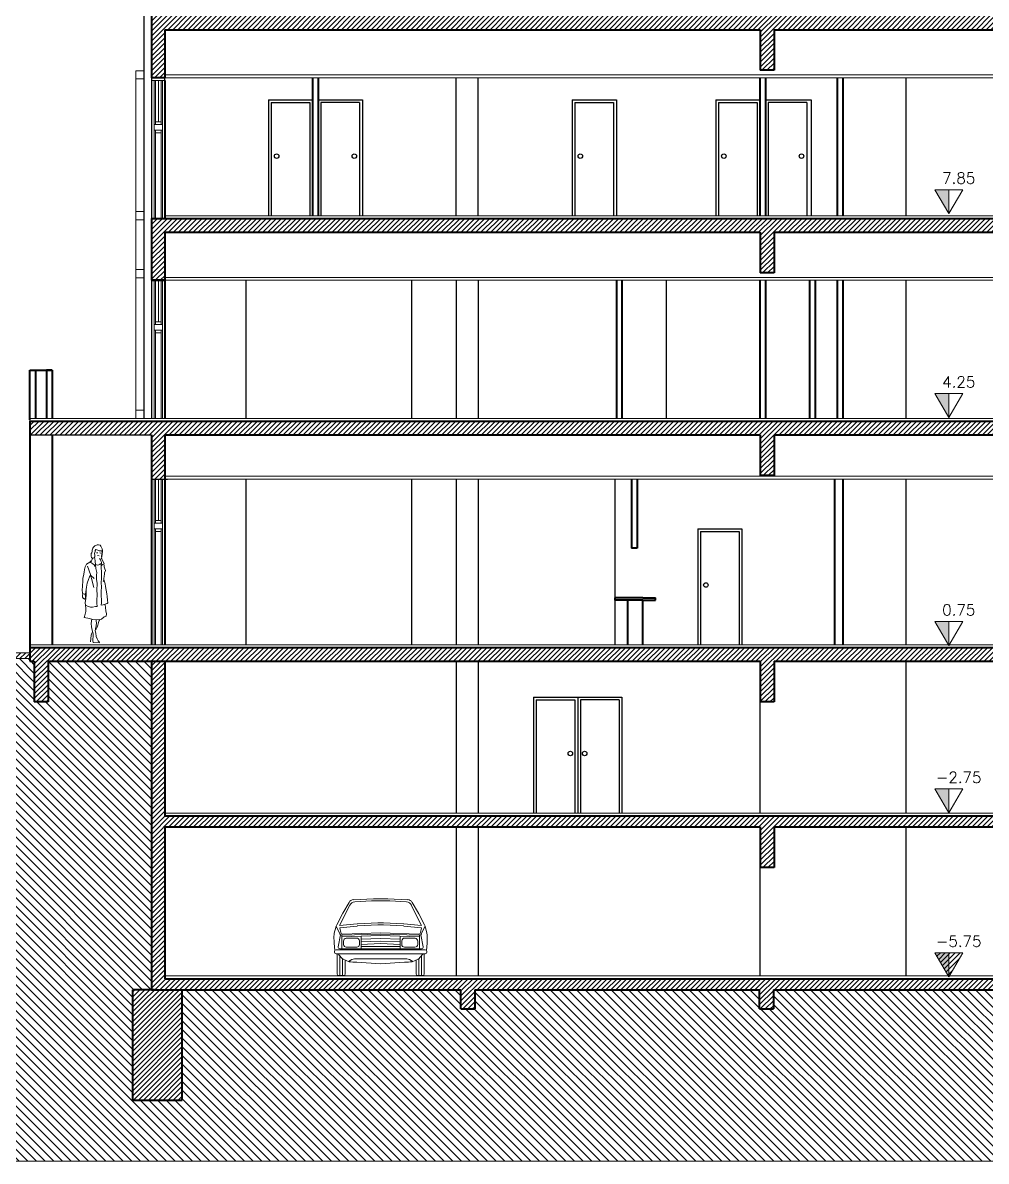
# Model space of a CAD drawing. Extents: x 1018 to 1352, y -109 to 184.
# Drawn here: x 1032.95 to 1050.4, y -106.26 to -85.64 of the extents above; entities that cross this region are included whole.
import ezdxf

# ---------------------------------------------------------------- set-up
doc = ezdxf.new("R2010")
doc.units = 0
doc.header["$LTSCALE"] = 0.5
doc.layers.get('0').update_dxf_attribs({"linetype": 'CONTINUOUS'})
doc.layers.get('Defpoints').update_dxf_attribs({"linetype": 'CONTINUOUS'})
for name, color, linetype, lineweight in [('Acotaciones', 9, 'CONTINUOUS', 9), ('Carpintería', 55, 'CONTINUOUS', 20), ('Detalles .05', 243, 'CONTINUOUS', 5), ('Detalles 01', 8, 'CONTINUOUS', 9), ('Muros corte', 7, 'CONTINUOUS', 40), ('Muros vista', 253, 'CONTINUOUS', 25), ('Pisos', 252, 'CONTINUOUS', 18), ('Punta 01', 6, 'CONTINUOUS', 9), ('Punta 015', 64, 'CONTINUOUS', 13), ('Punta 02', 11, 'CONTINUOUS', 20), ('Punta 03', 171, 'CONTINUOUS', 30), ('Tratamiento pisos', 251, 'CONTINUOUS', 9), ('Vidrios', 147, 'CONTINUOUS', 13)]:
    doc.layers.add(name, color=color, linetype=linetype, lineweight=lineweight)
doc.styles.add('Texto 2 mm', font='simplex.shx', dxfattribs={"height": 0.2})
pattern_1 = [(45, (1205.456305, -121.36263), (-0.04490128, 0.04490128), [])]

# ---------------------------------------------------------------- blocks, each defined once
blk = doc.blocks.new('R18 frente')
at = {"extrusion": (-1.22406e-16, 0, -1)}
for p, q in [((-0.556, 1.277), (-0.742, 0.908)), ((-0.687, 1.129), (-0.572, 1.327)), ((-0.127, 1.393), (-0.49, 1.376)), ((-0.166, 1.356), (-0.469, 1.339)), ((0, 1.356), (-0.166, 1.356)), ((0, 1.393), (-0.123, 1.393)), ((0, 1.393), (0.123, 1.393)), ((0, 1.356), (0.166, 1.356)), ((0.127, 1.393), (0.49, 1.376)), ((0.166, 1.356), (0.469, 1.339)), ((0.556, 1.277), (0.742, 0.908)), ((0.687, 1.129), (0.572, 1.327)), ((-0.69, 1.122), (-0.794, 0.922)), ((0.69, 1.122), (0.794, 0.922)), ((-0.839, 0.769), (-0.813, 0.873)), ((-0.805, 0.895), (-0.737, 0.755)), ((-0.742, 0.908), (-0.423, 0.936)), ((-0.739, 0.869), (-0.423, 0.899)), ((-0.739, 0.869), (-0.72, 0.779)), ((-0.417, 0.937), (-0.05, 0.956)), ((-0.417, 0.9), (-0.05, 0.919)), ((0.417, 0.937), (0.05, 0.956)), ((0.417, 0.9), (0.05, 0.919)), ((0.742, 0.908), (0.423, 0.936)), ((0.739, 0.869), (0.423, 0.899)), ((0.739, 0.869), (0.72, 0.779)), ((0.805, 0.895), (0.737, 0.755)), ((0.839, 0.769), (0.813, 0.873)), ((-0.841, 0.595), (-0.845, 0.714)), ((-0.728, 0.739), (-0.769, 0.522)), ((-0.707, 0.731), (0, 0.75)), ((-0.702, 0.731), (-0.702, 0.486)), ((-0.702, 0.704), (0, 0.725)), ((-0.689, 0.751), (0, 0.775)), ((-0.672, 0.626), (-0.672, 0.566)), ((-0.623, 0.676), (-0.435, 0.681)), ((-0.384, 0.632), (-0.383, 0.567)), ((-0.355, 0.713), (-0.352, 0.486)), ((-0.351, 0.66), (0, 0.675)), ((-0.351, 0.611), (0, 0.625)), ((0.689, 0.751), (0, 0.775)), ((0.707, 0.731), (0, 0.75)), ((0.702, 0.704), (0, 0.725)), ((0.351, 0.66), (0, 0.675)), ((0.351, 0.611), (0, 0.625)), ((0.355, 0.713), (0.352, 0.486)), ((0.384, 0.632), (0.383, 0.567)), ((0.623, 0.676), (0.435, 0.681)), ((0.672, 0.626), (0.672, 0.566)), ((0.702, 0.731), (0.702, 0.486)), ((0.728, 0.739), (0.769, 0.522)), ((0.841, 0.595), (0.845, 0.714)), ((-0.832, 0.457), (-0.841, 0.588)), ((-0.837, 0.44), (-0.837, 0.426)), ((0, 0.47), (-0.807, 0.47)), ((-0.739, 0.486), (0, 0.486)), ((-0.622, 0.516), (-0.433, 0.516)), ((-0.351, 0.566), (0, 0.58)), ((-0.351, 0.528), (0, 0.528)), ((0.351, 0.566), (0, 0.58)), ((0.351, 0.528), (0, 0.528)), ((0.739, 0.486), (0, 0.486)), ((0, 0.47), (0.807, 0.47)), ((0.622, 0.516), (0.433, 0.516)), ((0.832, 0.457), (0.841, 0.588)), ((0.837, 0.44), (0.837, 0.426)), ((-0.807, 0.396), (0, 0.396)), ((-0.789, 0.396), (-0.789, 0.03)), ((-0.771, 0.396), (-0.713, 0.327)), ((-0.739, 0.358), (-0.739, 0)), ((-0.691, 0), (-0.691, 0.307)), ((-0.678, 0.3), (-0.572, 0.251)), ((-0.641, 0.03), (-0.641, 0.283)), ((-0.584, 0.257), (-0.524, 0.292)), ((-0.474, 0.305), (0, 0.305)), ((-0.431, 0.242), (0, 0.216)), ((0.807, 0.396), (0, 0.396)), ((0.474, 0.305), (0, 0.305)), ((0.431, 0.242), (0, 0.216)), ((0.584, 0.257), (0.524, 0.292)), ((0.678, 0.3), (0.572, 0.251)), ((0.641, 0.03), (0.641, 0.283)), ((0.691, 0), (0.691, 0.307)), ((0.771, 0.396), (0.713, 0.327)), ((0.739, 0.358), (0.739, 0)), ((0.789, 0.396), (0.789, 0.03)), ((-0.759, 0), (-0.671, 0)), ((0.759, 0), (0.671, 0))]:
    blk.add_line(p, q, dxfattribs=at)
for centre, radius, start, end in [((0.485, 1.277), 0.1, 30.1596, 87.3956), ((0.464, 1.239), 0.1, 22.3667, 86.8181), ((-0.123, 1.293), 0.1, 90, 92.6044), ((-0.464, 1.239), 0.1, 93.1819, 157.6333), ((-0.485, 1.277), 0.1, 92.6044, 149.8404), ((0.597, 1.084), 0.1, 22.1365, 26.5484), ((-0.597, 1.084), 0.1, 153.4516, 157.8635), ((0.619, 0.825), 0.2, 13.8944, 29.087), ((0.407, 0.838), 0.1, 80.6589, 84.09), ((0.407, 0.801), 0.1, 80.6589, 84.09), ((0, -0.043), 1, 87.1222, 92.8778), ((0, -0.08), 1, 87.1222, 92.8778), ((-0.407, 0.838), 0.1, 95.91, 99.3411), ((-0.407, 0.801), 0.1, 95.91, 99.3411), ((-0.619, 0.825), 0.2, 150.913, 166.1056), ((0.645, 0.721), 0.2, 358.0197, 13.8944), ((0.708, 0.761), 0.03, 268.6019, 347.4793), ((0.69, 0.781), 0.03, 268.1995, 355.9171), ((0.622, 0.626), 0.05, 0, 88.4716), ((0.434, 0.631), 0.05, 88.4716, 179.1531), ((-0.434, 0.631), 0.05, 0.8469, 91.5284), ((-0.622, 0.626), 0.05, 91.5284, 180), ((-0.69, 0.781), 0.03, 184.0829, 271.8005), ((-0.708, 0.761), 0.03, 192.5207, 271.3981), ((-0.645, 0.721), 0.2, 166.1056, 181.9803), ((0.641, 0.602), 0.2, 356.1021, 358.0197), ((0.641, 0.602), 0.2, 356.1021, 358.0197), ((0.807, 0.44), 0.03, 0, 90), ((0.807, 0.426), 0.03, 270, 0), ((0.739, 0.516), 0.03, 270, 10.7319), ((0.622, 0.566), 0.05, 270, 0), ((0.433, 0.566), 0.05, 179.1531, 270), ((-0.433, 0.566), 0.05, 270, 0.8469), ((-0.622, 0.566), 0.05, 180, 270), ((-0.739, 0.516), 0.03, 169.2681, 270), ((-0.807, 0.44), 0.03, 90, 180), ((-0.807, 0.426), 0.03, 180, 270), ((-0.641, 0.602), 0.2, 181.9803, 183.8979), ((-0.641, 0.602), 0.2, 181.9803, 183.8979), ((0.636, 0.391), 0.1, 294.5816, 320.2132), ((0.413, 1.643), 1.401, 270.7555, 276.5161), ((0.474, 0.205), 0.1, 59.9158, 90), ((-0.413, 1.643), 1.401, 263.4839, 269.2445), ((-0.474, 0.205), 0.1, 90, 120.0842), ((-0.636, 0.391), 0.1, 219.7868, 245.4184), ((0.759, 0.03), 0.03, 270, 0), ((0.671, 0.03), 0.03, 180, 270), ((-0.671, 0.03), 0.03, 270, 0), ((-0.759, 0.03), 0.03, 180, 270)]:
    blk.add_arc(centre, radius, start, end, dxfattribs=at)

msp = doc.modelspace()

# ---------------------------------------------------------------- hatches: boundary and pattern name
at = {"layer": 'Detalles 01', "ltscale": 0.02}
h = msp.add_hatch(dxfattribs=at)
h.set_pattern_fill('ANSI31', color=256, scale=0.02, style=0)
h.set_pattern_definition(pattern_1)
h.paths.add_polyline_path([(1052.29, -74.758), (1057.41, -74.758), (1057.41, -75.493), (1057.66, -75.493), (1057.66, -74.758), (1062.995, -74.758), (1062.995, -75.493), (1063.245, -75.493), (1063.245, -74.758), (1068.635, -74.758), (1068.635, -75.628), (1068.875, -75.628), (1068.875, -74.508), (1040.722, -74.508), (1040.722, -75.628), (1040.972, -75.628), (1040.972, -74.758), (1046.311, -74.758), (1046.311, -75.493), (1046.561, -75.493), (1046.561, -74.758), (1052.04, -74.758), (1052.04, -75.493), (1052.29, -75.493)])
h.paths.add_polyline_path([(1052.04, -79.163), (1052.29, -79.163), (1052.29, -78.428), (1057.41, -78.428), (1057.41, -79.163), (1057.66, -79.163), (1057.66, -78.428), (1062.995, -78.428), (1062.995, -79.163), (1063.245, -79.163), (1063.245, -78.428), (1068.635, -78.428), (1068.635, -79.298), (1068.875, -79.298), (1068.875, -78.178), (1040.722, -78.178), (1040.722, -79.298), (1040.972, -79.298), (1040.972, -78.428), (1046.311, -78.428), (1046.311, -79.163), (1046.561, -79.163), (1046.561, -78.428), (1052.04, -78.428)])
h.paths.add_polyline_path([(1052.29, -82.098), (1057.41, -82.098), (1057.41, -82.833), (1057.66, -82.833), (1057.66, -82.098), (1062.995, -82.098), (1062.995, -82.833), (1063.245, -82.833), (1063.245, -82.098), (1068.635, -82.098), (1068.635, -82.968), (1068.875, -82.968), (1068.875, -81.848), (1040.722, -81.848), (1040.722, -82.968), (1040.962, -82.968), (1040.962, -82.098), (1046.311, -82.098), (1046.311, -82.833), (1046.561, -82.833), (1046.561, -82.098), (1052.04, -82.098), (1052.04, -82.833), (1052.29, -82.833)])
h.paths.add_polyline_path([(1052.04, -86.503), (1052.29, -86.503), (1052.29, -85.768), (1057.41, -85.768), (1057.41, -86.503), (1057.66, -86.503), (1057.66, -85.768), (1062.995, -85.768), (1062.995, -86.503), (1063.245, -86.503), (1063.245, -85.768), (1068.635, -85.768), (1068.635, -86.638), (1068.875, -86.638), (1068.875, -85.518), (1035.285, -85.518), (1035.285, -86.638), (1035.525, -86.638), (1035.525, -85.768), (1046.311, -85.768), (1046.311, -86.503), (1046.561, -86.503), (1046.561, -85.768), (1052.04, -85.768)])
h.paths.add_polyline_path([(1052.29, -89.438), (1057.41, -89.438), (1057.41, -90.173), (1057.66, -90.173), (1057.66, -89.438), (1062.995, -89.438), (1062.995, -90.173), (1063.245, -90.173), (1063.245, -89.438), (1068.635, -89.438), (1068.635, -90.308), (1068.875, -90.308), (1068.875, -89.188), (1035.285, -89.188), (1035.285, -90.308), (1035.525, -90.308), (1035.525, -89.438), (1046.311, -89.438), (1046.311, -90.173), (1046.561, -90.173), (1046.561, -89.438), (1052.04, -89.438), (1052.04, -90.173), (1052.29, -90.173)])
h = msp.add_hatch(dxfattribs=at)
h.set_pattern_fill('ANSI31', color=256, scale=0.02, style=0)
h.set_pattern_definition(pattern_1)
h.paths.add_polyline_path([(1052.29, -93.108), (1057.41, -93.108), (1057.41, -93.843), (1057.66, -93.843), (1057.66, -93.108), (1062.995, -93.108), (1062.995, -93.843), (1063.245, -93.843), (1063.245, -93.108), (1068.635, -93.108), (1068.635, -93.908), (1068.875, -93.908), (1068.875, -92.858), (1033.085, -92.858), (1033.085, -93.108), (1035.285, -93.108), (1035.285, -93.908), (1035.525, -93.908), (1035.525, -93.108), (1046.311, -93.108), (1046.311, -93.843), (1046.561, -93.843), (1046.561, -93.108), (1052.04, -93.108), (1052.04, -93.843), (1052.29, -93.843)])
h = msp.add_hatch(dxfattribs=at)
h.set_pattern_fill('ANSI31', color=256, scale=0.02, style=0)
h.set_pattern_definition(pattern_1)
h.paths.add_polyline_path([(1074.005, -96.47), (1073.905, -96.47), (1073.905, -96.958), (1033.085, -96.958), (1033.085, -97.208), (1033.164, -97.208), (1033.164, -97.943), (1033.414, -97.943), (1033.414, -97.208), (1046.311, -97.208), (1046.311, -97.943), (1046.561, -97.943), (1046.561, -97.208), (1052.04, -97.208), (1052.04, -97.943), (1052.29, -97.943), (1052.29, -97.208), (1057.405, -97.208), (1057.405, -97.943), (1057.66, -97.943), (1057.66, -97.208), (1062.995, -97.208), (1062.995, -97.943), (1063.245, -97.943), (1063.245, -97.208), (1074.005, -97.208)])
h.paths.add_polyline_path([(1075.005, -97.158), (1075.005, -92.858), (1074.805, -92.858), (1074.805, -96.958), (1074.605, -96.958), (1074.605, -96.47), (1074.505, -96.47), (1074.505, -97.208), (1074.755, -97.208), (1074.755, -100.008), (1035.525, -100.008), (1035.525, -97.208), (1035.285, -97.208), (1035.285, -103.158), (1040.891, -103.158), (1040.891, -103.507), (1041.141, -103.507), (1041.141, -103.158), (1046.3, -103.158), (1046.3, -103.507), (1046.55, -103.507), (1046.55, -103.158), (1052.188, -103.158), (1052.188, -103.507), (1052.438, -103.507), (1052.438, -103.158), (1057.487, -103.158), (1057.487, -103.507), (1057.737, -103.507), (1057.737, -103.158), (1063.088, -103.158), (1063.088, -103.507), (1063.338, -103.507), (1063.338, -103.158), (1068.637, -103.158), (1068.637, -103.507), (1068.887, -103.507), (1068.887, -103.158), (1075.005, -103.158)])
h.paths.add_polyline_path([(1052.04, -100.943), (1052.29, -100.943), (1052.29, -100.208), (1057.41, -100.208), (1057.41, -100.943), (1057.66, -100.943), (1057.66, -100.208), (1063.005, -100.208), (1063.005, -100.943), (1063.245, -100.943), (1063.245, -100.208), (1074.755, -100.208), (1074.755, -102.958), (1035.525, -102.958), (1035.525, -100.208), (1046.311, -100.208), (1046.311, -100.943), (1046.561, -100.943), (1046.561, -100.208), (1052.04, -100.208)], flags=16)
h.paths.add_polyline_path([(1049.727, -102.922), (1049.475, -102.49), (1049.979, -102.49)], flags=0)
h.paths.add_polyline_path([(1035.842, -103.158), (1035.342, -103.158), (1035.342, -103.158), (1034.942, -103.158), (1034.942, -105.158), (1035.842, -105.158)])
h.paths.add_polyline_path([(1075.005, -103.158), (1074.261, -103.158), (1074.261, -103.158), (1074.105, -103.158), (1074.105, -105.158), (1075.005, -105.158)])
h.paths.add_polyline_path([(1049.428, -102.13), (1050.385, -102.13), (1050.385, -102.43), (1049.428, -102.43)], flags=8)
h = msp.add_hatch(dxfattribs=at)
h.set_pattern_fill('ANSI31', color=256, scale=0.02, style=0)
h.set_pattern_definition(pattern_1)
h.paths.add_polyline_path([(1033.085, -97.058), (1028.193, -97.139), (1028.164, -97.24), (1033.085, -97.158)])
at = {"layer": 'Tratamiento pisos'}
h = msp.add_hatch(dxfattribs=at)
h.set_pattern_fill('ANSI31,_O', color=256, scale=0.035, angle=90)
h.set_pattern_definition([(135, (0, -6.09029), (-0.078577241, -0.078577241), [])])
h.paths.add_polyline_path([(1078.505, -106.265), (1078.505, -97.174), (1075.005, -97.174), (1075.005, -103.158), (1075.005, -105.158), (1074.105, -105.158), (1074.105, -103.158), (1073.861, -103.158), (1073.861, -103.158), (1068.887, -103.158), (1068.887, -103.507), (1068.637, -103.507), (1068.637, -103.158), (1068.471, -103.158), (1068.471, -103.158), (1068.071, -103.158), (1068.071, -103.158), (1063.338, -103.158), (1063.338, -103.507), (1063.088, -103.507), (1063.088, -103.158), (1057.737, -103.158), (1057.737, -103.507), (1057.487, -103.507), (1057.487, -103.158), (1057.332, -103.158), (1057.332, -103.158), (1056.932, -103.158), (1056.932, -103.158), (1052.438, -103.158), (1052.438, -103.507), (1052.188, -103.507), (1052.188, -103.158), (1046.55, -103.158), (1046.55, -103.507), (1046.3, -103.507), (1046.3, -103.158), (1041.141, -103.158), (1041.141, -103.507), (1040.891, -103.507), (1040.891, -103.158), (1035.842, -103.158), (1035.842, -105.158), (1034.942, -105.158), (1034.942, -103.158), (1035.285, -103.158), (1035.285, -97.208), (1033.414, -97.208), (1033.414, -97.943), (1033.164, -97.943), (1033.164, -97.208), (1033.085, -97.208), (1033.085, -97.158), (1028.164, -97.24), (1027.986, -97.848), (1027.486, -97.848), (1027.385, -97.358), (1027.285, -97.358), (1027.285, -97.158), (1027.085, -97.158), (1027.085, -97.357), (1022.367, -97.359), (1022.367, -106.265)])
at = {"layer": 'Vidrios', "linetype": 'Continuous'}
for points in [[(1049.727, -88.668), (1049.511, -88.668), (1049.475, -88.668), (1049.727, -89.1)], [(1049.727, -92.358), (1049.511, -92.358), (1049.475, -92.358), (1049.727, -92.79)], [(1049.727, -96.488), (1049.511, -96.488), (1049.475, -96.488), (1049.727, -96.92)], [(1049.727, -99.522), (1049.511, -99.522), (1049.475, -99.522), (1049.727, -99.954)], [(1049.727, -102.49), (1049.511, -102.49), (1049.475, -102.49), (1049.727, -102.922)]]:
    msp.add_hatch(color=256, dxfattribs=at).paths.add_polyline_path(points)

# ---------------------------------------------------------------- linework, layer by layer
at = {"layer": 'Acotaciones', "linetype": 'Continuous'}
for p, q in [((1049.475, -88.668), (1049.979, -88.668)), ((1049.727, -89.1), (1049.475, -88.668)), ((1049.727, -89.1), (1049.979, -88.668)), ((1049.727, -88.668), (1049.727, -89.1)), ((1049.475, -92.358), (1049.979, -92.358)), ((1049.727, -92.79), (1049.475, -92.358)), ((1049.727, -92.79), (1049.979, -92.358)), ((1049.727, -92.358), (1049.727, -92.79)), ((1049.475, -96.488), (1049.979, -96.488)), ((1049.727, -96.92), (1049.475, -96.488)), ((1049.727, -96.92), (1049.979, -96.488)), ((1049.727, -96.488), (1049.727, -96.92)), ((1049.475, -99.522), (1049.979, -99.522)), ((1049.727, -99.954), (1049.475, -99.522)), ((1049.727, -99.954), (1049.979, -99.522)), ((1049.727, -99.522), (1049.727, -99.954)), ((1049.475, -102.49), (1049.979, -102.49)), ((1049.727, -102.922), (1049.475, -102.49)), ((1049.727, -102.922), (1049.979, -102.49)), ((1049.727, -102.49), (1049.727, -102.922))]:
    msp.add_line(p, q, dxfattribs=at)
at = {"layer": 'Carpintería'}
for p, q in [((1035.005, -86.511), (1035.005, -92.811)), ((1035.154, -86.511), (1035.005, -86.511)), ((1035.155, -86.661), (1035.005, -86.661)), ((1035.155, -86.611), (1035.155, -89.111)), ((1035.36, -86.688), (1035.36, -87.488)), ((1035.41, -86.688), (1035.41, -87.438)), ((1035.46, -86.688), (1035.46, -87.488)), ((1035.335, -87.488), (1035.335, -87.588)), ((1035.335, -87.488), (1035.485, -87.488)), ((1035.335, -87.588), (1035.485, -87.588)), ((1035.36, -87.438), (1035.46, -87.438)), ((1035.36, -87.588), (1035.36, -89.188)), ((1035.36, -87.638), (1035.46, -87.638)), ((1035.46, -87.588), (1035.46, -89.188)), ((1035.485, -87.488), (1035.485, -87.588)), ((1035.005, -89.061), (1035.155, -89.061)), ((1035.005, -89.211), (1035.154, -89.211)), ((1035.154, -90.111), (1035.005, -90.111)), ((1035.155, -90.261), (1035.005, -90.261)), ((1035.155, -90.211), (1035.155, -92.711)), ((1035.36, -90.308), (1035.36, -91.108)), ((1035.41, -90.308), (1035.41, -91.058)), ((1035.46, -90.308), (1035.46, -91.108)), ((1035.335, -91.108), (1035.335, -91.208)), ((1035.335, -91.108), (1035.485, -91.108)), ((1035.36, -91.058), (1035.46, -91.058)), ((1035.485, -91.108), (1035.485, -91.208)), ((1035.335, -91.208), (1035.485, -91.208)), ((1035.36, -91.208), (1035.36, -92.808)), ((1035.36, -91.258), (1035.46, -91.258)), ((1035.46, -91.208), (1035.46, -92.808)), ((1035.005, -92.661), (1035.155, -92.661)), ((1035.005, -92.811), (1035.13, -92.811)), ((1035.36, -93.908), (1035.36, -94.708)), ((1035.41, -93.908), (1035.41, -94.658)), ((1035.46, -93.908), (1035.46, -94.708)), ((1035.335, -94.708), (1035.335, -94.808)), ((1035.335, -94.708), (1035.485, -94.708)), ((1035.335, -94.808), (1035.485, -94.808)), ((1035.36, -94.658), (1035.46, -94.658)), ((1035.36, -94.808), (1035.36, -96.908)), ((1035.36, -94.858), (1035.46, -94.858)), ((1035.46, -94.808), (1035.46, -96.908)), ((1035.485, -94.708), (1035.485, -94.808))]:
    msp.add_line(p, q, dxfattribs=at)
at = {"layer": 'Defpoints', "ltscale": 0.02}
for p, q in [((1033.085, -93.108), (1035.285, -93.108)), ((1035.285, -93.908), (1035.575, -93.908))]:
    msp.add_line(p, q, dxfattribs=at)
at = {"layer": 'Detalles .05'}
for p, q in [((1035.335, -86.688), (1035.335, -87.488)), ((1035.485, -86.688), (1035.485, -87.488)), ((1035.335, -87.588), (1035.335, -89.188)), ((1035.485, -87.588), (1035.485, -89.188)), ((1035.335, -90.308), (1035.335, -91.108)), ((1035.485, -90.308), (1035.485, -91.108)), ((1035.335, -91.208), (1035.335, -92.808)), ((1035.485, -91.208), (1035.485, -92.808)), ((1035.335, -93.908), (1035.335, -94.708)), ((1035.485, -93.908), (1035.485, -94.708)), ((1035.335, -94.808), (1035.335, -96.908)), ((1035.485, -94.808), (1035.485, -96.908))]:
    msp.add_line(p, q, dxfattribs=at)
at = {"layer": 'Muros corte', "ltscale": 0.02}
for p, q in [((1035.285, -85.518), (1035.285, -86.638)), ((1035.525, -85.768), (1046.311, -85.768)), ((1035.525, -85.768), (1035.525, -86.638)), ((1046.311, -85.768), (1046.311, -86.503)), ((1046.561, -85.768), (1046.561, -86.503)), ((1046.561, -85.768), (1052.04, -85.768)), ((1046.561, -86.503), (1046.311, -86.503)), ((1035.525, -86.638), (1035.285, -86.638)), ((1038.205, -86.638), (1038.205, -89.138)), ((1038.305, -86.638), (1038.305, -89.138)), ((1046.305, -86.638), (1046.305, -89.138)), ((1046.405, -86.638), (1046.405, -89.138)), ((1047.705, -86.638), (1047.705, -89.138)), ((1047.805, -86.638), (1047.805, -89.138)), ((1035.285, -89.188), (1068.875, -89.188)), ((1035.285, -89.188), (1035.285, -90.308)), ((1035.285, -89.188), (1035.535, -89.188)), ((1035.525, -89.438), (1046.311, -89.438)), ((1035.525, -89.438), (1035.525, -90.308)), ((1046.311, -89.438), (1046.311, -90.173)), ((1046.561, -89.438), (1046.561, -90.173)), ((1046.561, -89.438), (1052.04, -89.438)), ((1035.525, -90.308), (1035.285, -90.308)), ((1035.285, -90.308), (1035.525, -90.308)), ((1043.705, -90.308), (1043.705, -92.808)), ((1043.805, -90.308), (1043.805, -92.808)), ((1046.305, -90.308), (1046.305, -92.808)), ((1046.561, -90.173), (1046.311, -90.173)), ((1046.405, -90.308), (1046.405, -92.808)), ((1047.205, -90.308), (1047.205, -92.808)), ((1047.305, -90.308), (1047.305, -92.808)), ((1047.705, -90.308), (1047.705, -92.808)), ((1047.805, -90.308), (1047.805, -92.808)), ((1033.085, -92.833), (1033.085, -91.933)), ((1033.085, -91.933), (1033.485, -91.933)), ((1033.085, -91.933), (1033.185, -91.933)), ((1033.185, -91.933), (1033.185, -92.808)), ((1033.485, -91.933), (1033.385, -91.933)), ((1033.385, -91.933), (1033.385, -92.808)), ((1033.485, -91.933), (1033.485, -92.808)), ((1033.085, -92.858), (1068.875, -92.858)), ((1033.085, -92.858), (1033.085, -97.208)), ((1033.485, -93.108), (1033.485, -96.908)), ((1035.285, -93.108), (1035.285, -96.908)), ((1035.525, -93.108), (1046.311, -93.108)), ((1035.525, -93.108), (1035.525, -96.908)), ((1046.311, -93.108), (1046.311, -93.843)), ((1046.561, -93.108), (1046.561, -93.843)), ((1046.561, -93.108), (1052.04, -93.108)), ((1043.98, -93.908), (1043.98, -95.162)), ((1044.08, -93.908), (1044.08, -95.162)), ((1046.561, -93.843), (1046.311, -93.843)), ((1047.655, -93.908), (1047.655, -96.908)), ((1047.805, -93.908), (1047.805, -96.908)), ((1044.08, -95.162), (1043.98, -95.162)), ((1044.048, -95.162), (1043.98, -95.162)), ((1043.908, -96.062), (1043.68, -96.062)), ((1043.68, -96.062), (1043.68, -96.102)), ((1044.187, -96.062), (1043.908, -96.062)), ((1044.187, -96.062), (1044.415, -96.062)), ((1044.415, -96.102), (1044.415, -96.062)), ((1043.908, -96.102), (1043.68, -96.102)), ((1044.187, -96.102), (1043.908, -96.102)), ((1043.908, -96.102), (1043.908, -96.908)), ((1044.187, -96.902), (1044.187, -96.102)), ((1044.187, -96.102), (1044.415, -96.102)), ((1033.085, -96.958), (1073.905, -96.958)), ((1033.085, -97.208), (1033.164, -97.208)), ((1033.164, -97.208), (1033.164, -97.943)), ((1033.414, -97.208), (1033.414, -97.943)), ((1033.414, -97.208), (1046.311, -97.208)), ((1035.285, -97.208), (1035.285, -103.158)), ((1035.525, -97.208), (1035.525, -100.008)), ((1046.311, -97.208), (1046.311, -97.943)), ((1046.561, -97.208), (1046.561, -97.943)), ((1046.561, -97.208), (1052.04, -97.208)), ((1033.414, -97.943), (1033.164, -97.943)), ((1046.561, -97.943), (1046.311, -97.943)), ((1035.525, -100.008), (1074.755, -100.008)), ((1035.525, -100.208), (1046.311, -100.208)), ((1035.525, -100.208), (1035.525, -102.958)), ((1046.311, -100.208), (1046.311, -100.943)), ((1046.561, -100.208), (1046.561, -100.943)), ((1046.561, -100.208), (1052.04, -100.208)), ((1046.561, -100.943), (1046.311, -100.943)), ((1035.525, -102.958), (1074.755, -102.958)), ((1035.285, -103.158), (1040.891, -103.158)), ((1040.891, -103.507), (1040.891, -103.157)), ((1041.141, -103.157), (1041.141, -103.507)), ((1041.141, -103.158), (1046.3, -103.158)), ((1046.3, -103.507), (1046.3, -103.157)), ((1046.55, -103.157), (1046.55, -103.507)), ((1046.55, -103.158), (1052.188, -103.158)), ((1040.891, -103.507), (1041.141, -103.507)), ((1046.3, -103.507), (1046.55, -103.507))]:
    msp.add_line(p, q, dxfattribs=at)
at = {"layer": 'Muros corte'}
for p, q in [((1034.942, -103.158), (1034.942, -105.158)), ((1035.342, -103.158), (1034.942, -103.158)), ((1035.842, -105.158), (1035.842, -103.158)), ((1034.942, -105.158), (1035.842, -105.158))]:
    msp.add_line(p, q, dxfattribs=at)
at = {"layer": 'Muros vista', "ltscale": 0.02}
for p, q in [((1035.154, -92.808), (1035.154, -84.618)), ((1035.525, -89.188), (1035.525, -86.588)), ((1035.285, -86.638), (1035.285, -89.188)), ((1040.805, -89.138), (1040.805, -86.638)), ((1041.205, -89.138), (1041.205, -86.638)), ((1048.945, -86.638), (1048.945, -89.138)), ((1037.405, -87.038), (1037.405, -89.138)), ((1037.405, -87.038), (1038.205, -87.038)), ((1037.455, -87.088), (1037.455, -89.138)), ((1037.455, -87.088), (1038.155, -87.088)), ((1038.155, -87.088), (1038.155, -89.138)), ((1038.305, -87.038), (1039.105, -87.038)), ((1039.055, -87.088), (1038.355, -87.088)), ((1038.355, -87.088), (1038.355, -89.138)), ((1039.055, -87.088), (1039.055, -89.138)), ((1039.105, -87.038), (1039.105, -89.138)), ((1042.905, -87.038), (1042.905, -89.138)), ((1042.905, -87.038), (1043.705, -87.038)), ((1042.955, -87.088), (1042.955, -89.138)), ((1042.955, -87.088), (1043.655, -87.088)), ((1043.655, -87.088), (1043.655, -89.138)), ((1043.705, -87.038), (1043.705, -89.138)), ((1045.505, -87.038), (1045.505, -89.138)), ((1045.505, -87.038), (1046.305, -87.038)), ((1045.555, -87.088), (1045.555, -89.138)), ((1045.555, -87.088), (1046.255, -87.088)), ((1046.255, -87.088), (1046.255, -89.138)), ((1046.405, -87.038), (1047.235, -87.038)), ((1047.155, -87.088), (1046.455, -87.088)), ((1046.455, -87.088), (1046.455, -89.138)), ((1047.155, -87.088), (1047.155, -89.138)), ((1047.235, -87.038), (1047.235, -89.138)), ((1035.285, -90.308), (1035.285, -92.808)), ((1035.525, -92.808), (1035.525, -90.258)), ((1036.995, -90.308), (1036.995, -92.808)), ((1039.995, -90.308), (1039.995, -92.808)), ((1040.805, -90.308), (1040.805, -92.808)), ((1041.205, -90.308), (1041.205, -92.808)), ((1044.605, -90.308), (1044.605, -92.808)), ((1048.945, -90.308), (1048.945, -92.808)), ((1036.995, -93.908), (1036.995, -96.908)), ((1039.995, -93.908), (1039.995, -96.908)), ((1040.805, -93.908), (1040.805, -96.908)), ((1041.205, -93.908), (1041.205, -96.908)), ((1043.68, -93.908), (1043.68, -96.908)), ((1048.945, -93.908), (1048.945, -96.908)), ((1045.18, -94.808), (1045.18, -96.908)), ((1045.18, -94.808), (1045.98, -94.808)), ((1045.23, -94.858), (1045.23, -96.908)), ((1045.23, -94.858), (1045.93, -94.858)), ((1045.93, -94.858), (1045.93, -96.908)), ((1045.98, -94.808), (1045.98, -96.908)), ((1040.805, -97.208), (1040.805, -99.958)), ((1041.205, -97.208), (1041.205, -99.958)), ((1046.305, -97.208), (1046.305, -99.958)), ((1048.945, -97.208), (1048.945, -99.958)), ((1042.205, -97.857), (1042.205, -99.957)), ((1042.205, -97.857), (1043.005, -97.857)), ((1042.255, -97.907), (1042.255, -99.957)), ((1042.255, -97.907), (1042.955, -97.907)), ((1042.955, -97.907), (1042.955, -99.957)), ((1043.005, -97.857), (1043.805, -97.857)), ((1043.005, -97.857), (1043.005, -99.958)), ((1043.755, -97.907), (1043.055, -97.907)), ((1043.055, -97.907), (1043.055, -99.957)), ((1043.755, -97.907), (1043.755, -99.957)), ((1043.805, -97.857), (1043.805, -99.957)), ((1040.805, -100.208), (1040.805, -102.908)), ((1041.205, -100.208), (1041.205, -102.908)), ((1046.305, -100.208), (1046.305, -102.908)), ((1048.945, -100.208), (1048.945, -102.908))]:
    msp.add_line(p, q, dxfattribs=at)
at = {"layer": 'Muros vista'}
for p, q in [((1035.285, -86.688), (1035.285, -89.188)), ((1035.535, -86.688), (1035.535, -89.188)), ((1035.285, -90.308), (1035.285, -92.808)), ((1035.535, -90.308), (1035.535, -92.808)), ((1035.285, -93.908), (1035.285, -96.908)), ((1035.535, -93.908), (1035.535, -96.908))]:
    msp.add_line(p, q, dxfattribs=at)
at = {"layer": 'Muros vista', "ltscale": 0.02}
for centre in [(1037.552, -88.058), (1038.959, -88.058), (1043.052, -88.058), (1045.652, -88.058), (1047.059, -88.058), (1045.327, -95.828), (1042.872, -98.878), (1043.131, -98.878)]:
    msp.add_circle(centre, 0.0411, dxfattribs=at)
at = {"layer": 'Pisos', "ltscale": 0.02}
for p, q in [((1035.525, -89.138), (1068.635, -89.138)), ((1033.085, -92.808), (1035.285, -92.808)), ((1033.085, -92.858), (1033.085, -92.808)), ((1035.285, -92.808), (1068.635, -92.808)), ((1033.085, -96.908), (1073.905, -96.908)), ((1035.525, -99.958), (1074.755, -99.958)), ((1035.525, -102.908), (1074.755, -102.908))]:
    msp.add_line(p, q, dxfattribs=at)
at = {"layer": 'Punta 01'}
for p, q in [((1034.205, -95.242), (1034.195, -95.258)), ((1034.195, -95.258), (1034.196, -95.302)), ((1034.213, -95.212), (1034.205, -95.242)), ((1034.217, -95.173), (1034.213, -95.2)), ((1034.213, -95.2), (1034.213, -95.212)), ((1034.226, -95.157), (1034.217, -95.173)), ((1034.233, -95.14), (1034.226, -95.157)), ((1034.261, -95.117), (1034.233, -95.14)), ((1034.256, -95.256), (1034.267, -95.22)), ((1034.257, -95.284), (1034.256, -95.256)), ((1034.3, -95.098), (1034.261, -95.117)), ((1034.267, -95.2), (1034.276, -95.182)), ((1034.267, -95.22), (1034.267, -95.2)), ((1034.276, -95.182), (1034.313, -95.194)), ((1034.29, -95.243), (1034.313, -95.246)), ((1034.328, -95.099), (1034.3, -95.098)), ((1034.313, -95.194), (1034.34, -95.206)), ((1034.355, -95.104), (1034.328, -95.099)), ((1034.34, -95.206), (1034.359, -95.211)), ((1034.351, -95.245), (1034.369, -95.249)), ((1034.37, -95.125), (1034.355, -95.104)), ((1034.359, -95.211), (1034.379, -95.209)), ((1034.391, -95.172), (1034.37, -95.125)), ((1034.379, -95.209), (1034.386, -95.212)), ((1034.382, -95.317), (1034.389, -95.257)), ((1034.384, -95.325), (1034.393, -95.259)), ((1034.391, -95.225), (1034.386, -95.212)), ((1034.389, -95.257), (1034.391, -95.225)), ((1034.4, -95.199), (1034.391, -95.172)), ((1034.398, -95.231), (1034.393, -95.259)), ((1034.398, -95.231), (1034.4, -95.221)), ((1034.4, -95.221), (1034.4, -95.199)), ((1034.084, -95.496), (1034.094, -95.473)), ((1034.094, -95.473), (1034.108, -95.449)), ((1034.108, -95.449), (1034.168, -95.412)), ((1034.168, -95.412), (1034.196, -95.392)), ((1034.217, -95.346), (1034.188, -95.42)), ((1034.188, -95.42), (1034.226, -95.441)), ((1034.196, -95.302), (1034.202, -95.33)), ((1034.202, -95.33), (1034.212, -95.338)), ((1034.216, -95.338), (1034.231, -95.338)), ((1034.226, -95.441), (1034.249, -95.463)), ((1034.231, -95.338), (1034.249, -95.337)), ((1034.249, -95.337), (1034.26, -95.318)), ((1034.249, -95.463), (1034.268, -95.493)), ((1034.26, -95.318), (1034.257, -95.284)), ((1034.257, -95.349), (1034.264, -95.396)), ((1034.264, -95.396), (1034.272, -95.461)), ((1034.272, -95.461), (1034.276, -95.529)), ((1034.276, -95.455), (1034.305, -95.467)), ((1034.305, -95.467), (1034.331, -95.464)), ((1034.311, -95.295), (1034.337, -95.296)), ((1034.331, -95.464), (1034.351, -95.458)), ((1034.344, -95.346), (1034.363, -95.373)), ((1034.351, -95.458), (1034.365, -95.438)), ((1034.363, -95.373), (1034.378, -95.419)), ((1034.385, -95.354), (1034.374, -95.336)), ((1034.378, -95.419), (1034.375, -95.483)), ((1034.38, -95.477), (1034.389, -95.469)), ((1034.384, -95.325), (1034.382, -95.317)), ((1034.395, -95.368), (1034.385, -95.354)), ((1034.389, -95.469), (1034.406, -95.457)), ((1034.429, -95.445), (1034.395, -95.368)), ((1034.406, -95.457), (1034.429, -95.445)), ((1034.43, -95.497), (1034.426, -95.461)), ((1034.045, -95.706), (1034.054, -95.661)), ((1034.054, -95.661), (1034.067, -95.595)), ((1034.067, -95.595), (1034.074, -95.547)), ((1034.074, -95.547), (1034.084, -95.496)), ((1034.128, -95.484), (1034.179, -95.637)), ((1034.163, -95.679), (1034.146, -95.726)), ((1034.186, -95.644), (1034.163, -95.679)), ((1034.179, -95.637), (1034.201, -95.711)), ((1034.181, -95.647), (1034.246, -95.709)), ((1034.276, -95.529), (1034.294, -95.599)), ((1034.294, -95.599), (1034.29, -95.649)), ((1034.29, -95.649), (1034.29, -95.722)), ((1034.375, -95.483), (1034.375, -95.517)), ((1034.375, -95.517), (1034.379, -95.59)), ((1034.382, -95.662), (1034.378, -95.696)), ((1034.379, -95.59), (1034.382, -95.662)), ((1034.425, -95.707), (1034.429, -95.67)), ((1034.429, -95.67), (1034.436, -95.624)), ((1034.441, -95.534), (1034.43, -95.497)), ((1034.436, -95.624), (1034.437, -95.606)), ((1034.437, -95.606), (1034.451, -95.566)), ((1034.451, -95.566), (1034.441, -95.534)), ((1034.031, -95.911), (1034.035, -95.861)), ((1034.035, -95.821), (1034.043, -95.774)), ((1034.035, -95.861), (1034.035, -95.821)), ((1034.043, -95.774), (1034.045, -95.706)), ((1034.111, -95.866), (1034.093, -95.992)), ((1034.122, -95.792), (1034.111, -95.866)), ((1034.146, -95.726), (1034.122, -95.792)), ((1034.201, -95.711), (1034.243, -95.874)), ((1034.29, -95.722), (1034.305, -95.801)), ((1034.305, -95.801), (1034.294, -95.921)), ((1034.379, -95.853), (1034.374, -95.949)), ((1034.378, -95.696), (1034.377, -95.792)), ((1034.377, -95.792), (1034.379, -95.853)), ((1034.41, -95.766), (1034.421, -95.744)), ((1034.421, -95.744), (1034.425, -95.707)), ((1034.431, -95.749), (1034.425, -95.715)), ((1034.447, -95.803), (1034.431, -95.749)), ((1034.452, -95.855), (1034.447, -95.803)), ((1034.465, -95.922), (1034.452, -95.855)), ((1034.038, -95.978), (1034.031, -95.911)), ((1034.052, -95.988), (1034.038, -95.978)), ((1034.044, -95.989), (1034.039, -96.012)), ((1034.039, -96.012), (1034.039, -96.049)), ((1034.039, -96.049), (1034.05, -96.068)), ((1034.05, -96.068), (1034.07, -96.086)), ((1034.075, -95.992), (1034.052, -95.988)), ((1034.07, -96.086), (1034.088, -96.063)), ((1034.093, -95.992), (1034.075, -95.992)), ((1034.084, -96.148), (1034.096, -96.074)), ((1034.089, -96.036), (1034.087, -95.998)), ((1034.088, -96.063), (1034.089, -96.036)), ((1034.096, -96.074), (1034.106, -96.014)), ((1034.106, -96.014), (1034.101, -95.935)), ((1034.294, -95.921), (1034.302, -95.997)), ((1034.302, -95.997), (1034.298, -96.107)), ((1034.374, -95.949), (1034.376, -96.015)), ((1034.376, -96.015), (1034.379, -96.102)), ((1034.476, -95.988), (1034.465, -95.922)), ((1034.486, -96.036), (1034.476, -95.988)), ((1034.49, -96.103), (1034.486, -96.036)), ((1034.089, -96.191), (1034.084, -96.148)), ((1034.128, -96.212), (1034.089, -96.191)), ((1034.092, -96.194), (1034.096, -96.25)), ((1034.096, -96.25), (1034.095, -96.304)), ((1034.182, -96.226), (1034.128, -96.212)), ((1034.22, -96.23), (1034.182, -96.226)), ((1034.272, -96.219), (1034.22, -96.23)), ((1034.304, -96.215), (1034.272, -96.219)), ((1034.298, -96.107), (1034.298, -96.157)), ((1034.298, -96.157), (1034.304, -96.215)), ((1034.38, -96.15), (1034.377, -96.191)), ((1034.377, -96.191), (1034.412, -96.189)), ((1034.379, -96.102), (1034.38, -96.15)), ((1034.412, -96.189), (1034.446, -96.177)), ((1034.446, -96.177), (1034.483, -96.163)), ((1034.456, -96.235), (1034.446, -96.184)), ((1034.462, -96.292), (1034.456, -96.235)), ((1034.472, -96.35), (1034.462, -96.292)), ((1034.483, -96.163), (1034.497, -96.149)), ((1034.497, -96.149), (1034.49, -96.103)), ((1034.084, -96.353), (1034.069, -96.417)), ((1034.069, -96.417), (1034.162, -96.433)), ((1034.095, -96.304), (1034.084, -96.353)), ((1034.162, -96.433), (1034.226, -96.45)), ((1034.2, -96.476), (1034.192, -96.533)), ((1034.207, -96.446), (1034.2, -96.476)), ((1034.226, -96.45), (1034.289, -96.458)), ((1034.285, -96.464), (1034.28, -96.451)), ((1034.285, -96.484), (1034.285, -96.464)), ((1034.289, -96.514), (1034.285, -96.484)), ((1034.289, -96.458), (1034.354, -96.452)), ((1034.328, -96.507), (1034.312, -96.556)), ((1034.338, -96.469), (1034.328, -96.507)), ((1034.348, -96.449), (1034.338, -96.469)), ((1034.354, -96.452), (1034.381, -96.444)), ((1034.381, -96.444), (1034.429, -96.406)), ((1034.429, -96.406), (1034.465, -96.39)), ((1034.465, -96.39), (1034.472, -96.35)), ((1034.197, -96.713), (1034.191, -96.741)), ((1034.192, -96.533), (1034.198, -96.578)), ((1034.209, -96.69), (1034.197, -96.713)), ((1034.198, -96.578), (1034.206, -96.623)), ((1034.206, -96.623), (1034.217, -96.663)), ((1034.217, -96.663), (1034.227, -96.718)), ((1034.269, -96.656), (1034.275, -96.62)), ((1034.276, -96.698), (1034.269, -96.656)), ((1034.275, -96.62), (1034.282, -96.565)), ((1034.287, -96.76), (1034.276, -96.698)), ((1034.302, -96.592), (1034.277, -96.637)), ((1034.282, -96.565), (1034.289, -96.514)), ((1034.312, -96.556), (1034.302, -96.592)), ((1034.191, -96.741), (1034.181, -96.857)), ((1034.229, -96.77), (1034.225, -96.796)), ((1034.225, -96.796), (1034.225, -96.838)), ((1034.225, -96.838), (1034.229, -96.866)), ((1034.227, -96.718), (1034.229, -96.77)), ((1034.229, -96.866), (1034.345, -96.874)), ((1034.304, -96.801), (1034.287, -96.76)), ((1034.318, -96.839), (1034.304, -96.801)), ((1034.318, -96.839), (1034.34, -96.854)), ((1034.34, -96.854), (1034.345, -96.874))]:
    msp.add_line(p, q, dxfattribs=at)
at = {"layer": 'Punta 02', "ltscale": 0.02}
for p, q in [((1035.525, -86.588), (1068.635, -86.588)), ((1035.525, -86.638), (1068.635, -86.638)), ((1035.525, -90.258), (1068.635, -90.258)), ((1035.525, -90.308), (1068.635, -90.308)), ((1035.525, -93.858), (1068.635, -93.858)), ((1035.525, -93.908), (1068.635, -93.908))]:
    msp.add_line(p, q, dxfattribs=at)
at = {"layer": 'Punta 03', "ltscale": 0.02}
for p, q in [((1033.085, -97.058), (1028.193, -97.139)), ((1033.087, -97.158), (1028.164, -97.24))]:
    msp.add_line(p, q, dxfattribs=at)
at = {"layer": 'Tratamiento pisos', "ltscale": 0.02}
for p, q in [((1035.285, -86.688), (1035.535, -86.688)), ((1035.535, -86.688), (1035.535, -89.188)), ((1035.535, -89.188), (1035.285, -89.188)), ((1035.285, -90.308), (1035.535, -90.308)), ((1035.535, -90.308), (1035.535, -92.808)), ((1035.535, -92.808), (1035.285, -92.808)), ((1078.505, -106.265), (1022.367, -106.265))]:
    msp.add_line(p, q, dxfattribs=at)

# ---------------------------------------------------------------- block references
at = {"layer": 'Vidrios'}
msp.add_blockref('R18 frente', (1039.436, -102.903), dxfattribs=at)

# ---------------------------------------------------------------- texts
at = {"layer": 'Punta 015', "linetype": 'Continuous', "char_height": 0.2, "attachment_point": 5, "style": 'Texto 2 mm'}
for s, insert in [('7.85', (1049.907, -88.458)), ('4.25', (1049.907, -92.148)), ('0.75', (1049.907, -96.279)), ('-2.75', (1049.907, -99.312)), ('-5.75', (1049.907, -102.28))]:
    msp.add_mtext(s, dxfattribs=dict(at, insert=insert))

doc.saveas('drawing.dxf')
